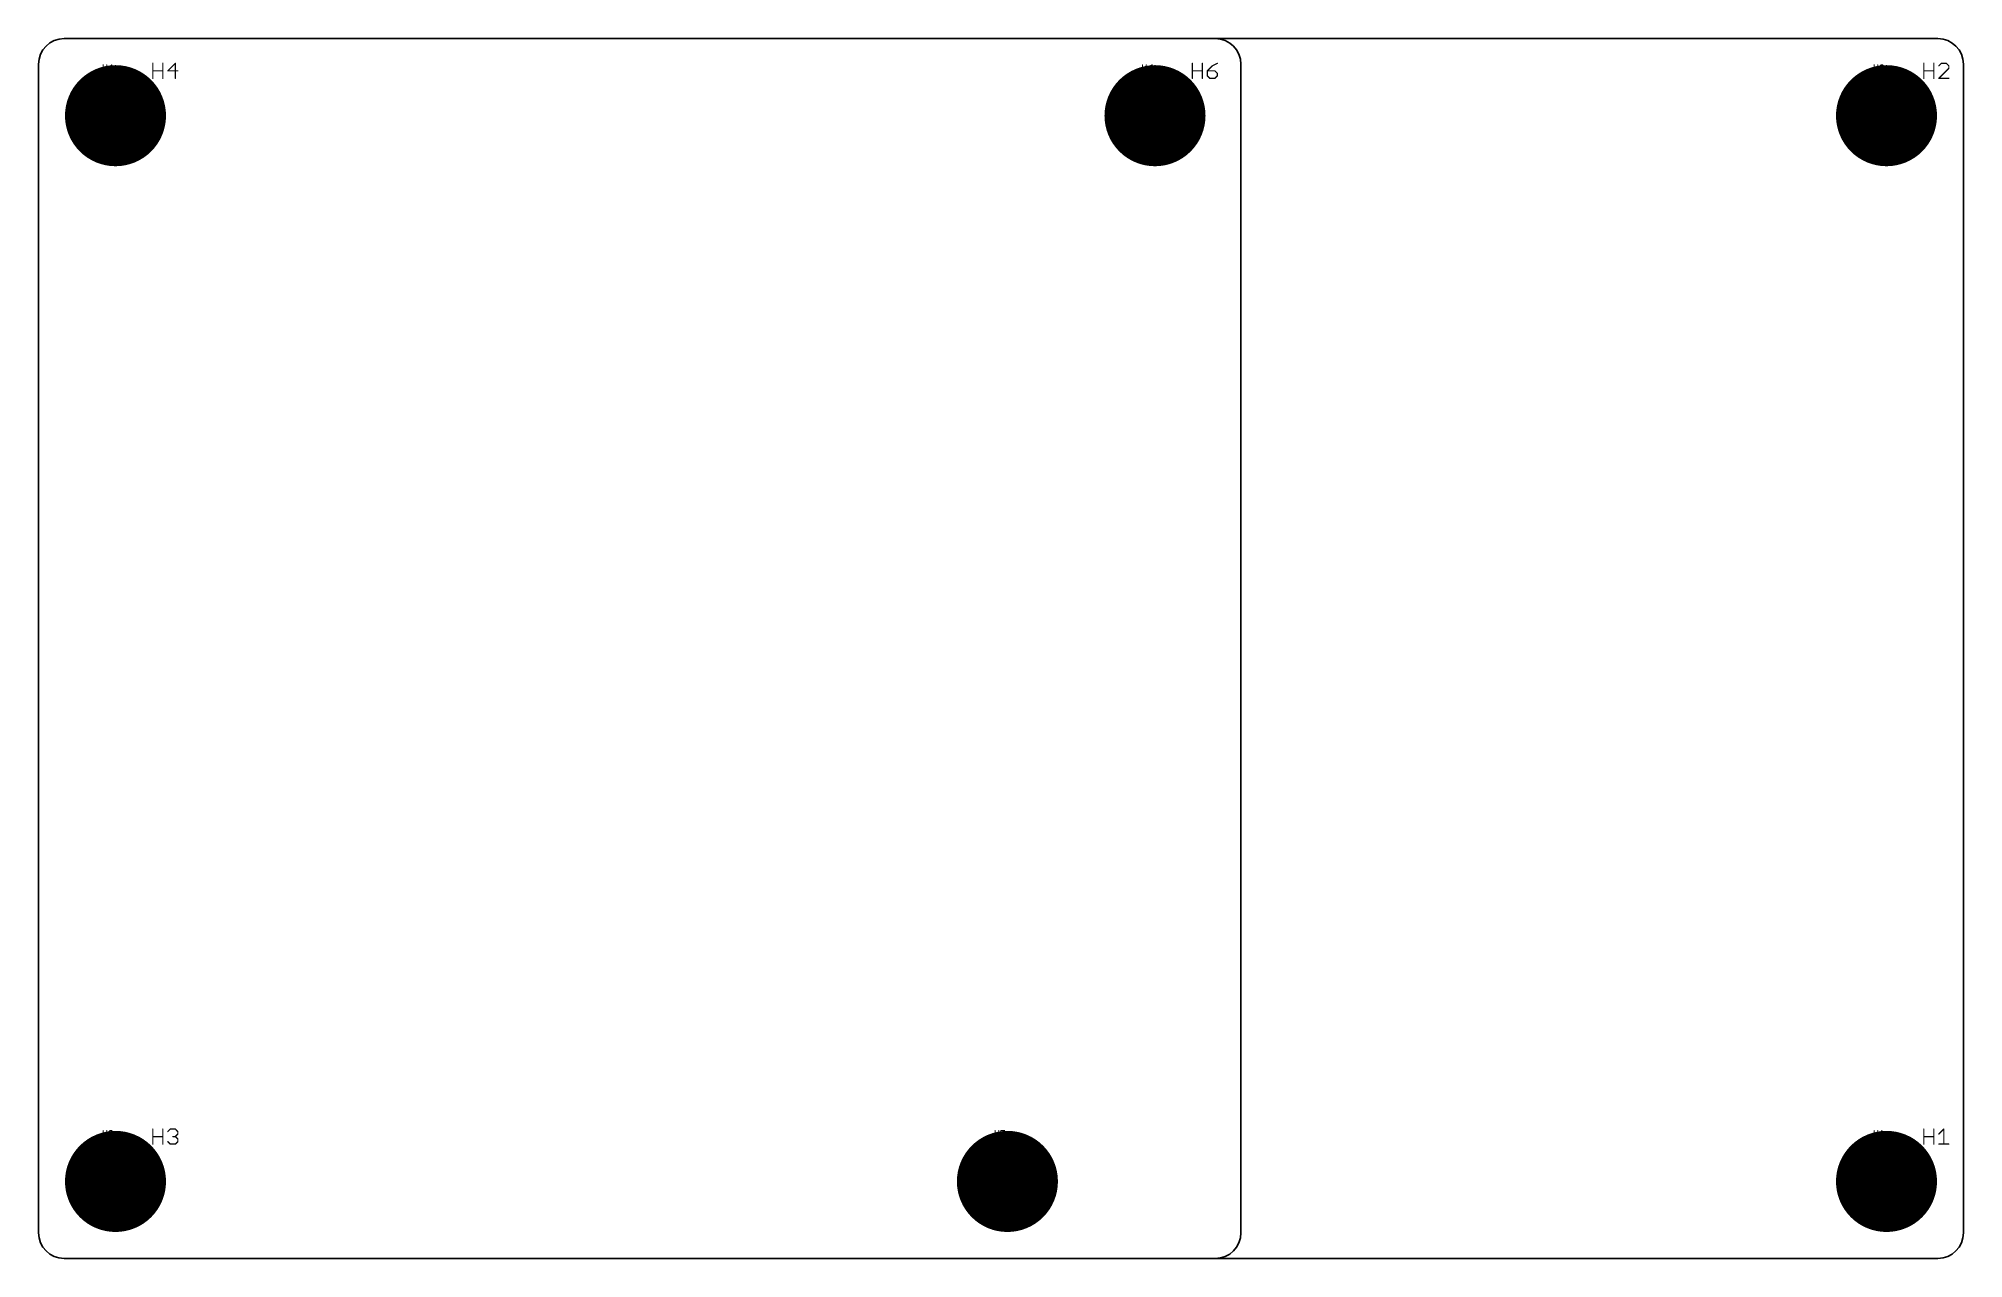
# Model space of a CAD drawing. Extents: x 0 to 150, y 0 to 95.
import ezdxf

# ---------------------------------------------------------------- set-up
doc = ezdxf.new("R2010")
doc.units = 0
for name, color, linetype in [('20', 53, 'CONTINUOUS'), ('21', 253, 'CONTINUOUS'), ('23', 53, 'CONTINUOUS'), ('25', 253, 'CONTINUOUS'), ('29', 153, 'CONTINUOUS'), ('30', 253, 'CONTINUOUS'), ('33', 53, 'CONTINUOUS'), ('41', 12, 'CONTINUOUS'), ('42', 132, 'CONTINUOUS'), ('51', 253, 'CONTINUOUS')]:
    doc.layers.add(name, color=color, linetype=linetype)

msp = doc.modelspace()

# ---------------------------------------------------------------- linework, layer by layer
at = {"layer": '20'}
for p, q in [((148.0001, 95.0001), (2.0001, 95.0099)), ((0, 93.0099), (0, 2)), ((93.7, 2), (93.7, 93.0001)), ((150, 2), (150, 93.0001)), ((2, 0), (148, 0))]:
    msp.add_line(p, q, dxfattribs=at)
for centre in [(6, 89), (87, 89), (144, 89), (6, 6), (75.5, 6), (144, 6)]:
    msp.add_circle(centre, 1.5875, dxfattribs=at)
for centre, radius, start, end in [((2.008, 93.0019), 2.008, 90.2231, 179.7731), ((91.7, 93.0001), 2, 0, 89.9962), ((148, 93.0001), 2, 0, 89.9962), ((2, 2), 2, 180, 270), ((91.7, 2), 2, 270, 0), ((148, 2), 2, 270, 0)]:
    msp.add_arc(centre, radius, start, end, dxfattribs=at)
at = {"layer": '21', "const_width": 0.254}
for points in [[(6, 85.19, 1), (6, 92.81, 1), (6, 85.19)], [(87, 85.19, 1), (87, 92.81, 1), (87, 85.19)], [(144, 85.19, 1), (144, 92.81, 1), (144, 85.19)], [(6, 2.19, 1), (6, 9.81, 1), (6, 2.19)], [(75.5, 2.19, 1), (75.5, 9.81, 1), (75.5, 2.19)], [(144, 2.19, 1), (144, 9.81, 1), (144, 2.19)]]:
    msp.add_lwpolyline(points, format="xyb", dxfattribs=at)
at = {"layer": '23'}
for p in [(6, 89), (87, 89), (144, 89), (6, 6), (75.5, 6), (144, 6)]:
    msp.add_point(p, dxfattribs=at)
at = {"layer": '25', "const_width": 0.1016}
for points in [[(8.9083, 91.9083), (8.9083, 93.0777)], [(9.6879, 93.0777), (9.6879, 91.9083)], [(10.6624, 93.0777), (10.0777, 92.493)], [(10.6624, 91.9083), (10.6624, 93.0777)], [(89.9083, 91.9083), (89.9083, 93.0777)], [(90.6879, 93.0777), (90.6879, 91.9083)], [(91.8573, 93.0777), (91.4675, 92.8828)], [(146.9083, 91.9083), (146.9083, 93.0777)], [(147.6879, 93.0777), (147.6879, 91.9083)], [(148.2726, 93.0777), (148.0777, 92.8828)], [(148.6624, 93.0777), (148.2726, 93.0777)], [(148.8573, 92.8828), (148.6624, 93.0777)], [(8.9083, 92.493), (9.6879, 92.493)], [(10.0777, 92.493), (10.8573, 92.493)], [(89.9083, 92.493), (90.6879, 92.493)], [(91.4675, 92.8828), (91.0777, 92.493)], [(91.0777, 92.493), (91.0777, 92.1032)], [(91.6624, 92.493), (91.0777, 92.493)], [(91.0777, 92.1032), (91.2726, 91.9083)], [(91.2726, 91.9083), (91.6624, 91.9083)], [(91.8573, 92.2981), (91.6624, 92.493)], [(91.6624, 91.9083), (91.8573, 92.1032)], [(91.8573, 92.1032), (91.8573, 92.2981)], [(146.9083, 92.493), (147.6879, 92.493)], [(148.0777, 91.9083), (148.8573, 92.6879)], [(148.8573, 91.9083), (148.0777, 91.9083)], [(148.8573, 92.6879), (148.8573, 92.8828)], [(8.9083, 8.9083), (8.9083, 10.0777)], [(8.9083, 9.493), (9.6879, 9.493)], [(9.6879, 10.0777), (9.6879, 8.9083)], [(10.0777, 9.8828), (10.2726, 10.0777)], [(10.2726, 8.9083), (10.0777, 9.1032)], [(10.2726, 10.0777), (10.6624, 10.0777)], [(10.6624, 9.493), (10.4675, 9.493)], [(10.6624, 10.0777), (10.8573, 9.8828)], [(10.8573, 9.6879), (10.6624, 9.493)], [(10.6624, 9.493), (10.8573, 9.2981)], [(10.8573, 9.1032), (10.6624, 8.9083)], [(10.8573, 9.8828), (10.8573, 9.6879)], [(10.8573, 9.2981), (10.8573, 9.1032)], [(146.9083, 8.9083), (146.9083, 10.0777)], [(146.9083, 9.493), (147.6879, 9.493)], [(147.6879, 10.0777), (147.6879, 8.9083)], [(148.0777, 9.6879), (148.4675, 10.0777)], [(148.4675, 10.0777), (148.4675, 8.9083)], [(10.6624, 8.9083), (10.2726, 8.9083)], [(148.0777, 8.9083), (148.8573, 8.9083)]]:
    msp.add_lwpolyline(points, dxfattribs=at)
at = {"layer": '25', "const_width": 0.0508}
for points in [[(8.9337, 93.0777, 1), (8.8829, 93.0777)], [(9.7133, 93.0777, 1), (9.6625, 93.0777)], [(10.6878, 93.0777, 1), (10.637, 93.0777)], [(10.6804, 93.0597, 1), (10.6444, 93.0957)], [(89.9337, 93.0777, 1), (89.8829, 93.0777)], [(90.7133, 93.0777, 1), (90.6625, 93.0777)], [(91.8687, 93.055, 1), (91.8459, 93.1004)], [(146.9337, 93.0777, 1), (146.8829, 93.0777)], [(147.7133, 93.0777, 1), (147.6625, 93.0777)], [(148.2726, 93.1031, 1), (148.2726, 93.0523)], [(148.2906, 93.0597, 1), (148.2546, 93.0957)], [(148.6804, 93.0957, 1), (148.6444, 93.0597)], [(148.6624, 93.0523, 1), (148.6624, 93.1031)], [(8.9083, 92.5184, 1), (8.9083, 92.4676)], [(8.8829, 91.9083, 1), (8.9337, 91.9083)], [(9.6625, 91.9083, 1), (9.7133, 91.9083)], [(9.6879, 92.4676, 1), (9.6879, 92.5184)], [(10.0597, 92.511, 1), (10.0957, 92.475)], [(10.0777, 92.5184, 1), (10.0777, 92.4676)], [(10.637, 91.9083, 1), (10.6878, 91.9083)], [(10.8573, 92.4676, 1), (10.8573, 92.5184)], [(89.9083, 92.5184, 1), (89.9083, 92.4676)], [(89.8829, 91.9083, 1), (89.9337, 91.9083)], [(90.6625, 91.9083, 1), (90.7133, 91.9083)], [(90.6879, 92.4676, 1), (90.6879, 92.5184)], [(91.0597, 92.511, 1), (91.0957, 92.475)], [(91.0957, 92.1212, 1), (91.0597, 92.0852)], [(91.1031, 92.493, 1), (91.0523, 92.493)], [(91.0777, 92.5184, 1), (91.0777, 92.4676)], [(91.0523, 92.1032, 1), (91.1031, 92.1032)], [(91.2726, 91.9337, 1), (91.2726, 91.8829)], [(91.2546, 91.8903, 1), (91.2906, 91.9263)], [(91.4561, 92.9055, 1), (91.4789, 92.8601)], [(91.4855, 92.8648, 1), (91.4495, 92.9008)], [(91.6804, 92.511, 1), (91.6444, 92.475)], [(91.6444, 91.9263, 1), (91.6804, 91.8903)], [(91.6624, 92.4676, 1), (91.6624, 92.5184)], [(91.6624, 91.8829, 1), (91.6624, 91.9337)], [(91.8827, 92.2981, 1), (91.8319, 92.2981)], [(91.8319, 92.1032, 1), (91.8827, 92.1032)], [(91.8393, 92.2801, 1), (91.8753, 92.3161)], [(91.8753, 92.0852, 1), (91.8393, 92.1212)], [(146.9083, 92.5184, 1), (146.9083, 92.4676)], [(146.8829, 91.9083, 1), (146.9337, 91.9083)], [(147.6625, 91.9083, 1), (147.7133, 91.9083)], [(147.6879, 92.4676, 1), (147.6879, 92.5184)], [(148.0597, 92.9008, 1), (148.0957, 92.8648)], [(148.0597, 91.9263, 1), (148.0957, 91.8903)], [(148.0777, 91.9337, 1), (148.0777, 91.8829)], [(148.8827, 92.8828, 1), (148.8319, 92.8828)], [(148.8319, 92.6879, 1), (148.8827, 92.6879)], [(148.8393, 92.8648, 1), (148.8753, 92.9008)], [(148.8753, 92.6699, 1), (148.8393, 92.7059)], [(148.8573, 91.8829, 1), (148.8573, 91.9337)], [(8.9337, 10.0777, 1), (8.8829, 10.0777)], [(8.9083, 9.5184, 1), (8.9083, 9.4676)], [(9.7133, 10.0777, 1), (9.6625, 10.0777)], [(9.6879, 9.4676, 1), (9.6879, 9.5184)], [(10.0597, 9.9008, 1), (10.0957, 9.8648)], [(10.0957, 9.1212, 1), (10.0597, 9.0852)], [(10.2726, 10.1031, 1), (10.2726, 10.0523)], [(10.2906, 10.0597, 1), (10.2546, 10.0957)], [(10.4675, 9.5184, 1), (10.4675, 9.4676)], [(10.6804, 10.0957, 1), (10.6444, 10.0597)], [(10.6804, 9.511, 1), (10.6444, 9.475)], [(10.6444, 9.511, 1), (10.6804, 9.475)], [(10.6624, 10.0523, 1), (10.6624, 10.1031)], [(10.6624, 9.4676, 1), (10.6624, 9.5184)], [(10.8827, 9.8828, 1), (10.8319, 9.8828)], [(10.8319, 9.6879, 1), (10.8827, 9.6879)], [(10.8827, 9.2981, 1), (10.8319, 9.2981)], [(10.8319, 9.1032, 1), (10.8827, 9.1032)], [(10.8393, 9.8648, 1), (10.8753, 9.9008)], [(10.8753, 9.6699, 1), (10.8393, 9.7059)], [(10.8393, 9.2801, 1), (10.8753, 9.3161)], [(10.8753, 9.0852, 1), (10.8393, 9.1212)], [(146.9337, 10.0777, 1), (146.8829, 10.0777)], [(146.9083, 9.5184, 1), (146.9083, 9.4676)], [(147.7133, 10.0777, 1), (147.6625, 10.0777)], [(147.6879, 9.4676, 1), (147.6879, 9.5184)], [(148.0597, 9.7059, 1), (148.0957, 9.6699)], [(148.4929, 10.0777, 1), (148.4421, 10.0777)], [(148.4855, 10.0597, 1), (148.4495, 10.0957)], [(8.8829, 8.9083, 1), (8.9337, 8.9083)], [(9.6625, 8.9083, 1), (9.7133, 8.9083)], [(10.2726, 8.9337, 1), (10.2726, 8.8829)], [(10.2546, 8.8903, 1), (10.2906, 8.9263)], [(10.6444, 8.9263, 1), (10.6804, 8.8903)], [(10.6624, 8.8829, 1), (10.6624, 8.9337)], [(146.8829, 8.9083, 1), (146.9337, 8.9083)], [(147.6625, 8.9083, 1), (147.7133, 8.9083)], [(148.0777, 8.9337, 1), (148.0777, 8.8829)], [(148.4421, 8.9083, 1), (148.4929, 8.9083)], [(148.8573, 8.8829, 1), (148.8573, 8.9337)]]:
    msp.add_lwpolyline(points, format="xyb", dxfattribs=at)
at = {"layer": '29', "const_width": 1.651}
for points in [[(6, 88.1745, 1), (6, 89.8255, 1), (6, 88.1745)], [(87, 88.1745, 1), (87, 89.8255, 1), (87, 88.1745)], [(144, 88.1745, 1), (144, 89.8255, 1), (144, 88.1745)], [(6, 5.1745, 1), (6, 6.8255, 1), (6, 5.1745)], [(75.5, 5.1745, 1), (75.5, 6.8255, 1), (75.5, 5.1745)], [(144, 5.1745, 1), (144, 6.8255, 1), (144, 5.1745)]]:
    msp.add_lwpolyline(points, format="xyb", dxfattribs=at)
at = {"layer": '30', "const_width": 1.651}
for points in [[(6, 88.1745, 1), (6, 89.8255, 1), (6, 88.1745)], [(87, 88.1745, 1), (87, 89.8255, 1), (87, 88.1745)], [(144, 88.1745, 1), (144, 89.8255, 1), (144, 88.1745)], [(6, 5.1745, 1), (6, 6.8255, 1), (6, 5.1745)], [(75.5, 5.1745, 1), (75.5, 6.8255, 1), (75.5, 5.1745)], [(144, 5.1745, 1), (144, 6.8255, 1), (144, 5.1745)]]:
    msp.add_lwpolyline(points, format="xyb", dxfattribs=at)
at = {"layer": '33'}
for points, const_width in [([(5.0381, 92.5381), (5.0381, 92.9623)], 0.0762), ([(5.3209, 92.9623), (5.3209, 92.5381)], 0.0762), ([(5.7106, 92.9623), (5.4985, 92.7502)], 0.0762), ([(5.7106, 92.5381), (5.7106, 92.9623)], 0.0762), ([(86.0381, 92.5381), (86.0381, 92.9623)], 0.0762), ([(86.3209, 92.9623), (86.3209, 92.5381)], 0.0762), ([(86.7813, 92.9623), (86.6399, 92.8916)], 0.0762), ([(143.0381, 92.5381), (143.0381, 92.9623)], 0.0762), ([(143.3209, 92.9623), (143.3209, 92.5381)], 0.0762), ([(143.5692, 92.9623), (143.4985, 92.8916)], 0.0762), ([(143.7106, 92.9623), (143.5692, 92.9623)], 0.0762), ([(143.7813, 92.8916), (143.7106, 92.9623)], 0.0762), ([(2.3339, 89), (4.1669, 92.175)], 0.127), ([(4.1669, 92.175), (7.8331, 92.175)], 0.127), ([(5.0381, 92.7502), (5.3209, 92.7502)], 0.0762), ([(5.4985, 92.7502), (5.7813, 92.7502)], 0.0762), ([(7.8331, 92.175), (9.6662, 89)], 0.127), ([(83.3339, 89), (85.1669, 92.175)], 0.127), ([(85.1669, 92.175), (88.8331, 92.175)], 0.127), ([(86.0381, 92.7502), (86.3209, 92.7502)], 0.0762), ([(86.6399, 92.8916), (86.4985, 92.7502)], 0.0762), ([(86.4985, 92.7502), (86.4985, 92.6088)], 0.0762), ([(86.7106, 92.7502), (86.4985, 92.7502)], 0.0762), ([(86.4985, 92.6088), (86.5692, 92.5381)], 0.0762), ([(86.5692, 92.5381), (86.7106, 92.5381)], 0.0762), ([(86.7813, 92.6795), (86.7106, 92.7502)], 0.0762), ([(86.7106, 92.5381), (86.7813, 92.6088)], 0.0762), ([(86.7813, 92.6088), (86.7813, 92.6795)], 0.0762), ([(88.8331, 92.175), (90.6662, 89)], 0.127), ([(140.3339, 89), (142.1669, 92.175)], 0.127), ([(142.1669, 92.175), (145.8331, 92.175)], 0.127), ([(143.0381, 92.7502), (143.3209, 92.7502)], 0.0762), ([(143.4985, 92.5381), (143.7813, 92.8209)], 0.0762), ([(143.7813, 92.5381), (143.4985, 92.5381)], 0.0762), ([(143.7813, 92.8209), (143.7813, 92.8916)], 0.0762), ([(145.8331, 92.175), (147.6662, 89)], 0.127), ([(4.1669, 85.825), (2.3339, 89)], 0.127), ([(9.6662, 89), (7.8331, 85.825)], 0.127), ([(85.1669, 85.825), (83.3339, 89)], 0.127), ([(90.6662, 89), (88.8331, 85.825)], 0.127), ([(142.1669, 85.825), (140.3339, 89)], 0.127), ([(147.6662, 89), (145.8331, 85.825)], 0.127), ([(7.8331, 85.825), (4.1669, 85.825)], 0.127), ([(88.8331, 85.825), (85.1669, 85.825)], 0.127), ([(145.8331, 85.825), (142.1669, 85.825)], 0.127), ([(2.3339, 6), (4.1669, 9.175)], 0.127), ([(4.1669, 9.175), (7.8331, 9.175)], 0.127), ([(5.0381, 9.5381), (5.0381, 9.9623)], 0.0762), ([(5.0381, 9.7502), (5.3209, 9.7502)], 0.0762), ([(5.3209, 9.9623), (5.3209, 9.5381)], 0.0762), ([(5.4985, 9.8916), (5.5692, 9.9623)], 0.0762), ([(5.5692, 9.5381), (5.4985, 9.6088)], 0.0762), ([(5.5692, 9.9623), (5.7106, 9.9623)], 0.0762), ([(5.7106, 9.5381), (5.5692, 9.5381)], 0.0762), ([(5.7106, 9.7502), (5.6399, 9.7502)], 0.0762), ([(5.7106, 9.9623), (5.7813, 9.8916)], 0.0762), ([(5.7813, 9.8209), (5.7106, 9.7502)], 0.0762), ([(5.7106, 9.7502), (5.7813, 9.6795)], 0.0762), ([(5.7813, 9.6088), (5.7106, 9.5381)], 0.0762), ([(5.7813, 9.8916), (5.7813, 9.8209)], 0.0762), ([(5.7813, 9.6795), (5.7813, 9.6088)], 0.0762), ([(7.8331, 9.175), (9.6662, 6)], 0.127), ([(71.8339, 6), (73.6669, 9.175)], 0.127), ([(73.6669, 9.175), (77.3331, 9.175)], 0.127), ([(74.5381, 9.5381), (74.5381, 9.9623)], 0.0762), ([(74.5381, 9.7502), (74.8209, 9.7502)], 0.0762), ([(74.8209, 9.9623), (74.8209, 9.5381)], 0.0762), ([(75.2813, 9.9623), (74.9985, 9.9623)], 0.0762), ([(74.9985, 9.9623), (74.9985, 9.7502)], 0.0762), ([(74.9985, 9.7502), (75.1399, 9.8209)], 0.0762), ([(75.0692, 9.5381), (74.9985, 9.6088)], 0.0762), ([(75.2106, 9.5381), (75.0692, 9.5381)], 0.0762), ([(75.1399, 9.8209), (75.2106, 9.8209)], 0.0762), ([(75.2106, 9.8209), (75.2813, 9.7502)], 0.0762), ([(75.2813, 9.6088), (75.2106, 9.5381)], 0.0762), ([(75.2813, 9.7502), (75.2813, 9.6088)], 0.0762), ([(77.3331, 9.175), (79.1662, 6)], 0.127), ([(140.3339, 6), (142.1669, 9.175)], 0.127), ([(142.1669, 9.175), (145.8331, 9.175)], 0.127), ([(143.0381, 9.5381), (143.0381, 9.9623)], 0.0762), ([(143.0381, 9.7502), (143.3209, 9.7502)], 0.0762), ([(143.3209, 9.9623), (143.3209, 9.5381)], 0.0762), ([(143.4985, 9.8209), (143.6399, 9.9623)], 0.0762), ([(143.4985, 9.5381), (143.7813, 9.5381)], 0.0762), ([(143.6399, 9.9623), (143.6399, 9.5381)], 0.0762), ([(145.8331, 9.175), (147.6662, 6)], 0.127), ([(4.1669, 2.825), (2.3339, 6)], 0.127), ([(9.6662, 6), (7.8331, 2.825)], 0.127), ([(73.6669, 2.825), (71.8339, 6)], 0.127), ([(79.1662, 6), (77.3331, 2.825)], 0.127), ([(142.1669, 2.825), (140.3339, 6)], 0.127), ([(147.6662, 6), (145.8331, 2.825)], 0.127), ([(7.8331, 2.825), (4.1669, 2.825)], 0.127), ([(77.3331, 2.825), (73.6669, 2.825)], 0.127), ([(145.8331, 2.825), (142.1669, 2.825)], 0.127)]:
    msp.add_lwpolyline(points, dxfattribs=dict(at, const_width=const_width))
for points, const_width in [([(5.0572, 92.9623, 1), (5.0191, 92.9623)], 0.0381), ([(5.3399, 92.9623, 1), (5.3018, 92.9623)], 0.0381), ([(5.7296, 92.9623, 1), (5.6915, 92.9623)], 0.0381), ([(5.724, 92.9488, 1), (5.6971, 92.9757)], 0.0381), ([(86.0571, 92.9623, 1), (86.0191, 92.9623)], 0.0381), ([(86.3399, 92.9623, 1), (86.3018, 92.9623)], 0.0381), ([(86.7898, 92.9452, 1), (86.7727, 92.9793)], 0.0381), ([(143.0572, 92.9623, 1), (143.0191, 92.9623)], 0.0381), ([(143.3399, 92.9623, 1), (143.3018, 92.9623)], 0.0381), ([(143.5692, 92.9813, 1), (143.5692, 92.9432)], 0.0381), ([(143.5827, 92.9488, 1), (143.5557, 92.9757)], 0.0381), ([(143.724, 92.9757, 1), (143.6971, 92.9488)], 0.0381), ([(143.7106, 92.9432, 1), (143.7106, 92.9813)], 0.0381), ([(6, 86.1425, 1), (6, 91.8575, 1), (6, 86.1425)], 0.254), ([(4.1669, 92.2068, 1), (4.1669, 92.1433)], 0.0635), ([(4.1944, 92.1591, 1), (4.1394, 92.1909)], 0.0635), ([(5.0381, 92.7692, 1), (5.0381, 92.7311)], 0.0381), ([(5.0191, 92.5381, 1), (5.0572, 92.5381)], 0.0381), ([(5.3018, 92.5381, 1), (5.3399, 92.5381)], 0.0381), ([(5.3209, 92.7311, 1), (5.3209, 92.7692)], 0.0381), ([(5.4985, 92.7692, 1), (5.4985, 92.7311)], 0.0381), ([(5.485, 92.7637, 1), (5.512, 92.7367)], 0.0381), ([(5.6915, 92.5381, 1), (5.7296, 92.5381)], 0.0381), ([(5.7813, 92.7311, 1), (5.7813, 92.7692)], 0.0381), ([(7.8606, 92.1909, 1), (7.8056, 92.1591)], 0.0635), ([(7.8331, 92.1433, 1), (7.8331, 92.2068)], 0.0635), ([(87, 86.1425, 1), (87, 91.8575, 1), (87, 86.1425)], 0.254), ([(85.1669, 92.2068, 1), (85.1669, 92.1433)], 0.0635), ([(85.1944, 92.1591, 1), (85.1394, 92.1909)], 0.0635), ([(86.0381, 92.7692, 1), (86.0381, 92.7311)], 0.0381), ([(86.0191, 92.5381, 1), (86.0571, 92.5381)], 0.0381), ([(86.3018, 92.5381, 1), (86.3399, 92.5381)], 0.0381), ([(86.3209, 92.7311, 1), (86.3209, 92.7692)], 0.0381), ([(86.5175, 92.7502, 1), (86.4794, 92.7502)], 0.0381), ([(86.4985, 92.7692, 1), (86.4985, 92.7311)], 0.0381), ([(86.485, 92.7637, 1), (86.512, 92.7367)], 0.0381), ([(86.512, 92.6223, 1), (86.485, 92.5953)], 0.0381), ([(86.4794, 92.6088, 1), (86.5175, 92.6088)], 0.0381), ([(86.5692, 92.5571, 1), (86.5692, 92.5191)], 0.0381), ([(86.5557, 92.5246, 1), (86.5827, 92.5516)], 0.0381), ([(86.6314, 92.9086, 1), (86.6484, 92.8745)], 0.0381), ([(86.6533, 92.8781, 1), (86.6264, 92.905)], 0.0381), ([(86.724, 92.7637, 1), (86.6971, 92.7367)], 0.0381), ([(86.6971, 92.5516, 1), (86.724, 92.5246)], 0.0381), ([(86.7106, 92.7311, 1), (86.7106, 92.7692)], 0.0381), ([(86.7106, 92.5191, 1), (86.7106, 92.5571)], 0.0381), ([(86.8003, 92.6795, 1), (86.7622, 92.6795)], 0.0381), ([(86.7622, 92.6088, 1), (86.8003, 92.6088)], 0.0381), ([(86.7678, 92.666, 1), (86.7947, 92.693)], 0.0381), ([(86.7947, 92.5953, 1), (86.7678, 92.6223)], 0.0381), ([(88.8606, 92.1909, 1), (88.8056, 92.1591)], 0.0635), ([(88.8331, 92.1433, 1), (88.8331, 92.2068)], 0.0635), ([(144, 86.1425, 1), (144, 91.8575, 1), (144, 86.1425)], 0.254), ([(142.1669, 92.2068, 1), (142.1669, 92.1433)], 0.0635), ([(142.1944, 92.1591, 1), (142.1394, 92.1909)], 0.0635), ([(143.0381, 92.7692, 1), (143.0381, 92.7311)], 0.0381), ([(143.0191, 92.5381, 1), (143.0572, 92.5381)], 0.0381), ([(143.3018, 92.5381, 1), (143.3399, 92.5381)], 0.0381), ([(143.3209, 92.7311, 1), (143.3209, 92.7692)], 0.0381), ([(143.485, 92.905, 1), (143.512, 92.8781)], 0.0381), ([(143.485, 92.5516, 1), (143.512, 92.5246)], 0.0381), ([(143.4985, 92.5571, 1), (143.4985, 92.5191)], 0.0381), ([(143.8003, 92.8916, 1), (143.7622, 92.8916)], 0.0381), ([(143.7622, 92.8209, 1), (143.8003, 92.8209)], 0.0381), ([(143.7678, 92.8781, 1), (143.7947, 92.905)], 0.0381), ([(143.7947, 92.8074, 1), (143.7678, 92.8343)], 0.0381), ([(143.7813, 92.5191, 1), (143.7813, 92.5571)], 0.0381), ([(145.8606, 92.1909, 1), (145.8056, 92.1591)], 0.0635), ([(145.8331, 92.1433, 1), (145.8331, 92.2068)], 0.0635), ([(2.3614, 89.0159, 1), (2.3064, 88.9841)], 0.0635), ([(2.3064, 89.0159, 1), (2.3614, 88.9841)], 0.0635), ([(9.6937, 88.9841, 1), (9.6387, 89.0159)], 0.0635), ([(9.6387, 88.9841, 1), (9.6937, 89.0159)], 0.0635), ([(83.3614, 89.0159, 1), (83.3064, 88.9841)], 0.0635), ([(83.3064, 89.0159, 1), (83.3614, 88.9841)], 0.0635), ([(90.6937, 88.9841, 1), (90.6387, 89.0159)], 0.0635), ([(90.6387, 88.9841, 1), (90.6937, 89.0159)], 0.0635), ([(140.3614, 89.0159, 1), (140.3064, 88.9841)], 0.0635), ([(140.3064, 89.0159, 1), (140.3614, 88.9841)], 0.0635), ([(147.6937, 88.9841, 1), (147.6387, 89.0159)], 0.0635), ([(147.6387, 88.9841, 1), (147.6937, 89.0159)], 0.0635), ([(4.1669, 85.8568, 1), (4.1669, 85.7933)], 0.0635), ([(4.1394, 85.8091, 1), (4.1944, 85.8409)], 0.0635), ([(7.8056, 85.8409, 1), (7.8606, 85.8091)], 0.0635), ([(7.8331, 85.7933, 1), (7.8331, 85.8568)], 0.0635), ([(85.1669, 85.8568, 1), (85.1669, 85.7933)], 0.0635), ([(85.1394, 85.8091, 1), (85.1944, 85.8409)], 0.0635), ([(88.8056, 85.8409, 1), (88.8606, 85.8091)], 0.0635), ([(88.8331, 85.7933, 1), (88.8331, 85.8568)], 0.0635), ([(142.1669, 85.8568, 1), (142.1669, 85.7933)], 0.0635), ([(142.1394, 85.8091, 1), (142.1944, 85.8409)], 0.0635), ([(145.8056, 85.8409, 1), (145.8606, 85.8091)], 0.0635), ([(145.8331, 85.7933, 1), (145.8331, 85.8568)], 0.0635), ([(4.1669, 9.2068, 1), (4.1669, 9.1433)], 0.0635), ([(4.1944, 9.1591, 1), (4.1394, 9.1909)], 0.0635), ([(5.0572, 9.9623, 1), (5.0191, 9.9623)], 0.0381), ([(5.0381, 9.7692, 1), (5.0381, 9.7311)], 0.0381), ([(5.0191, 9.5381, 1), (5.0572, 9.5381)], 0.0381), ([(5.3399, 9.9623, 1), (5.3018, 9.9623)], 0.0381), ([(5.3018, 9.5381, 1), (5.3399, 9.5381)], 0.0381), ([(5.3209, 9.7311, 1), (5.3209, 9.7692)], 0.0381), ([(5.485, 9.905, 1), (5.512, 9.8781)], 0.0381), ([(5.512, 9.6223, 1), (5.485, 9.5953)], 0.0381), ([(5.5692, 9.9813, 1), (5.5692, 9.9432)], 0.0381), ([(5.5692, 9.5572, 1), (5.5692, 9.5191)], 0.0381), ([(5.5827, 9.9488, 1), (5.5557, 9.9757)], 0.0381), ([(5.5557, 9.5246, 1), (5.5827, 9.5516)], 0.0381), ([(5.6399, 9.7692, 1), (5.6399, 9.7311)], 0.0381), ([(5.724, 9.7637, 1), (5.6971, 9.7367)], 0.0381), ([(5.6971, 9.7637, 1), (5.724, 9.7367)], 0.0381), ([(5.6971, 9.5516, 1), (5.724, 9.5246)], 0.0381), ([(5.724, 9.9757, 1), (5.6971, 9.9488)], 0.0381), ([(5.7106, 9.9432, 1), (5.7106, 9.9813)], 0.0381), ([(5.7106, 9.7311, 1), (5.7106, 9.7692)], 0.0381), ([(5.7106, 9.5191, 1), (5.7106, 9.5572)], 0.0381), ([(5.8003, 9.8916, 1), (5.7622, 9.8916)], 0.0381), ([(5.7622, 9.8209, 1), (5.8003, 9.8209)], 0.0381), ([(5.8003, 9.6795, 1), (5.7622, 9.6795)], 0.0381), ([(5.7622, 9.6088, 1), (5.8003, 9.6088)], 0.0381), ([(5.7678, 9.8781, 1), (5.7947, 9.905)], 0.0381), ([(5.7947, 9.8074, 1), (5.7678, 9.8343)], 0.0381), ([(5.7678, 9.666, 1), (5.7947, 9.693)], 0.0381), ([(5.7947, 9.5953, 1), (5.7678, 9.6223)], 0.0381), ([(7.8606, 9.1909, 1), (7.8056, 9.1591)], 0.0635), ([(7.8331, 9.1433, 1), (7.8331, 9.2068)], 0.0635), ([(73.6669, 9.2068, 1), (73.6669, 9.1433)], 0.0635), ([(73.6944, 9.1591, 1), (73.6394, 9.1909)], 0.0635), ([(74.5381, 9.7692, 1), (74.5381, 9.7311)], 0.0381), ([(74.5571, 9.9623, 1), (74.5191, 9.9623)], 0.0381), ([(74.5191, 9.5381, 1), (74.5571, 9.5381)], 0.0381), ([(74.8399, 9.9623, 1), (74.8018, 9.9623)], 0.0381), ([(74.8018, 9.5381, 1), (74.8399, 9.5381)], 0.0381), ([(74.8209, 9.7311, 1), (74.8209, 9.7692)], 0.0381), ([(75.0175, 9.9623, 1), (74.9794, 9.9623)], 0.0381), ([(74.9985, 9.9813, 1), (74.9985, 9.9432)], 0.0381), ([(74.99, 9.7672, 1), (75.007, 9.7331)], 0.0381), ([(74.9794, 9.7502, 1), (75.0175, 9.7502)], 0.0381), ([(75.012, 9.6223, 1), (74.985, 9.5953)], 0.0381), ([(75.0692, 9.5572, 1), (75.0692, 9.5191)], 0.0381), ([(75.0557, 9.5246, 1), (75.0827, 9.5516)], 0.0381), ([(75.1399, 9.8399, 1), (75.1399, 9.8018)], 0.0381), ([(75.1484, 9.8038, 1), (75.1314, 9.8379)], 0.0381), ([(75.1971, 9.5516, 1), (75.224, 9.5246)], 0.0381), ([(75.224, 9.8343, 1), (75.1971, 9.8074)], 0.0381), ([(75.2106, 9.8018, 1), (75.2106, 9.8399)], 0.0381), ([(75.2106, 9.5191, 1), (75.2106, 9.5572)], 0.0381), ([(75.3003, 9.7502, 1), (75.2622, 9.7502)], 0.0381), ([(75.2622, 9.6088, 1), (75.3003, 9.6088)], 0.0381), ([(75.2678, 9.7367, 1), (75.2947, 9.7637)], 0.0381), ([(75.2947, 9.5953, 1), (75.2678, 9.6223)], 0.0381), ([(75.2813, 9.9432, 1), (75.2813, 9.9813)], 0.0381), ([(77.3606, 9.1909, 1), (77.3056, 9.1591)], 0.0635), ([(77.3331, 9.1433, 1), (77.3331, 9.2068)], 0.0635), ([(142.1669, 9.2068, 1), (142.1669, 9.1433)], 0.0635), ([(142.1944, 9.1591, 1), (142.1394, 9.1909)], 0.0635), ([(143.0381, 9.7692, 1), (143.0381, 9.7311)], 0.0381), ([(143.0572, 9.9623, 1), (143.0191, 9.9623)], 0.0381), ([(143.0191, 9.5381, 1), (143.0572, 9.5381)], 0.0381), ([(143.3399, 9.9623, 1), (143.3018, 9.9623)], 0.0381), ([(143.3018, 9.5381, 1), (143.3399, 9.5381)], 0.0381), ([(143.3209, 9.7311, 1), (143.3209, 9.7692)], 0.0381), ([(143.485, 9.8343, 1), (143.512, 9.8074)], 0.0381), ([(143.4985, 9.5572, 1), (143.4985, 9.5191)], 0.0381), ([(143.6589, 9.9623, 1), (143.6208, 9.9623)], 0.0381), ([(143.6208, 9.5381, 1), (143.6589, 9.5381)], 0.0381), ([(143.6533, 9.9488, 1), (143.6264, 9.9757)], 0.0381), ([(143.7813, 9.5191, 1), (143.7813, 9.5572)], 0.0381), ([(145.8606, 9.1909, 1), (145.8056, 9.1591)], 0.0635), ([(145.8331, 9.1433, 1), (145.8331, 9.2068)], 0.0635), ([(6, 3.1425, 1), (6, 8.8575, 1), (6, 3.1425)], 0.254), ([(75.5, 3.1425, 1), (75.5, 8.8575, 1), (75.5, 3.1425)], 0.254), ([(144, 3.1425, 1), (144, 8.8575, 1), (144, 3.1425)], 0.254), ([(2.3614, 6.0159, 1), (2.3064, 5.9841)], 0.0635), ([(2.3064, 6.0159, 1), (2.3614, 5.9841)], 0.0635), ([(9.6937, 5.9841, 1), (9.6387, 6.0159)], 0.0635), ([(9.6387, 5.9841, 1), (9.6937, 6.0159)], 0.0635), ([(71.8614, 6.0159, 1), (71.8064, 5.9841)], 0.0635), ([(71.8064, 6.0159, 1), (71.8614, 5.9841)], 0.0635), ([(79.1937, 5.9841, 1), (79.1387, 6.0159)], 0.0635), ([(79.1387, 5.9841, 1), (79.1937, 6.0159)], 0.0635), ([(140.3614, 6.0159, 1), (140.3064, 5.9841)], 0.0635), ([(140.3064, 6.0159, 1), (140.3614, 5.9841)], 0.0635), ([(147.6937, 5.9841, 1), (147.6387, 6.0159)], 0.0635), ([(147.6387, 5.9841, 1), (147.6937, 6.0159)], 0.0635), ([(4.1669, 2.8568, 1), (4.1669, 2.7933)], 0.0635), ([(4.1394, 2.8091, 1), (4.1944, 2.8409)], 0.0635), ([(7.8056, 2.8409, 1), (7.8606, 2.8091)], 0.0635), ([(7.8331, 2.7933, 1), (7.8331, 2.8568)], 0.0635), ([(73.6669, 2.8568, 1), (73.6669, 2.7933)], 0.0635), ([(73.6394, 2.8091, 1), (73.6944, 2.8409)], 0.0635), ([(77.3056, 2.8409, 1), (77.3606, 2.8091)], 0.0635), ([(77.3331, 2.7933, 1), (77.3331, 2.8568)], 0.0635), ([(142.1669, 2.8568, 1), (142.1669, 2.7933)], 0.0635), ([(142.1394, 2.8091, 1), (142.1944, 2.8409)], 0.0635), ([(145.8056, 2.8409, 1), (145.8606, 2.8091)], 0.0635), ([(145.8331, 2.7933, 1), (145.8331, 2.8568)], 0.0635)]:
    msp.add_lwpolyline(points, format="xyb", dxfattribs=dict(at, const_width=const_width))
at = {"layer": '41', "const_width": 3.81}
for points in [[(6, 87.095, 1), (6, 90.905, 1), (6, 87.095)], [(87, 87.095, 1), (87, 90.905, 1), (87, 87.095)], [(144, 87.095, 1), (144, 90.905, 1), (144, 87.095)], [(6, 4.095, 1), (6, 7.905, 1), (6, 4.095)], [(75.5, 4.095, 1), (75.5, 7.905, 1), (75.5, 4.095)], [(144, 4.095, 1), (144, 7.905, 1), (144, 4.095)]]:
    msp.add_lwpolyline(points, format="xyb", dxfattribs=at)
at = {"layer": '42', "const_width": 3.81}
for points in [[(6, 87.095, 1), (6, 90.905, 1), (6, 87.095)], [(87, 87.095, 1), (87, 90.905, 1), (87, 87.095)], [(144, 87.095, 1), (144, 90.905, 1), (144, 87.095)], [(6, 4.095, 1), (6, 7.905, 1), (6, 4.095)], [(75.5, 4.095, 1), (75.5, 7.905, 1), (75.5, 4.095)], [(144, 4.095, 1), (144, 7.905, 1), (144, 4.095)]]:
    msp.add_lwpolyline(points, format="xyb", dxfattribs=at)
at = {"layer": '51', "const_width": 0.127}
for points in [[(2.3339, 89), (4.1669, 92.175)], [(4.1669, 92.175), (7.8331, 92.175)], [(7.8331, 92.175), (9.6662, 89)], [(83.3339, 89), (85.1669, 92.175)], [(85.1669, 92.175), (88.8331, 92.175)], [(88.8331, 92.175), (90.6662, 89)], [(140.3339, 89), (142.1669, 92.175)], [(142.1669, 92.175), (145.8331, 92.175)], [(145.8331, 92.175), (147.6662, 89)], [(4.1669, 85.825), (2.3339, 89)], [(9.6662, 89), (7.8331, 85.825)], [(85.1669, 85.825), (83.3339, 89)], [(90.6662, 89), (88.8331, 85.825)], [(142.1669, 85.825), (140.3339, 89)], [(147.6662, 89), (145.8331, 85.825)], [(7.8331, 85.825), (4.1669, 85.825)], [(88.8331, 85.825), (85.1669, 85.825)], [(145.8331, 85.825), (142.1669, 85.825)], [(2.3339, 6), (4.1669, 9.175)], [(4.1669, 9.175), (7.8331, 9.175)], [(7.8331, 9.175), (9.6662, 6)], [(71.8339, 6), (73.6669, 9.175)], [(73.6669, 9.175), (77.3331, 9.175)], [(77.3331, 9.175), (79.1662, 6)], [(140.3339, 6), (142.1669, 9.175)], [(142.1669, 9.175), (145.8331, 9.175)], [(145.8331, 9.175), (147.6662, 6)], [(4.1669, 2.825), (2.3339, 6)], [(9.6662, 6), (7.8331, 2.825)], [(73.6669, 2.825), (71.8339, 6)], [(79.1662, 6), (77.3331, 2.825)], [(142.1669, 2.825), (140.3339, 6)], [(147.6662, 6), (145.8331, 2.825)], [(7.8331, 2.825), (4.1669, 2.825)], [(77.3331, 2.825), (73.6669, 2.825)], [(145.8331, 2.825), (142.1669, 2.825)]]:
    msp.add_lwpolyline(points, dxfattribs=at)
at = {"layer": '51'}
for points, const_width in [([(6, 86.1425, 1), (6, 91.8575, 1), (6, 86.1425)], 0.254), ([(4.1669, 92.2068, 1), (4.1669, 92.1433)], 0.0635), ([(4.1944, 92.1591, 1), (4.1394, 92.1909)], 0.0635), ([(7.8606, 92.1909, 1), (7.8056, 92.1591)], 0.0635), ([(7.8331, 92.1433, 1), (7.8331, 92.2068)], 0.0635), ([(87, 86.1425, 1), (87, 91.8575, 1), (87, 86.1425)], 0.254), ([(85.1669, 92.2068, 1), (85.1669, 92.1433)], 0.0635), ([(85.1944, 92.1591, 1), (85.1394, 92.1909)], 0.0635), ([(88.8606, 92.1909, 1), (88.8056, 92.1591)], 0.0635), ([(88.8331, 92.1433, 1), (88.8331, 92.2068)], 0.0635), ([(144, 86.1425, 1), (144, 91.8575, 1), (144, 86.1425)], 0.254), ([(142.1669, 92.2068, 1), (142.1669, 92.1433)], 0.0635), ([(142.1944, 92.1591, 1), (142.1394, 92.1909)], 0.0635), ([(145.8606, 92.1909, 1), (145.8056, 92.1591)], 0.0635), ([(145.8331, 92.1433, 1), (145.8331, 92.2068)], 0.0635), ([(2.3614, 89.0159, 1), (2.3064, 88.9841)], 0.0635), ([(2.3064, 89.0159, 1), (2.3614, 88.9841)], 0.0635), ([(9.6937, 88.9841, 1), (9.6387, 89.0159)], 0.0635), ([(9.6387, 88.9841, 1), (9.6937, 89.0159)], 0.0635), ([(83.3614, 89.0159, 1), (83.3064, 88.9841)], 0.0635), ([(83.3064, 89.0159, 1), (83.3614, 88.9841)], 0.0635), ([(90.6937, 88.9841, 1), (90.6387, 89.0159)], 0.0635), ([(90.6387, 88.9841, 1), (90.6937, 89.0159)], 0.0635), ([(140.3614, 89.0159, 1), (140.3064, 88.9841)], 0.0635), ([(140.3064, 89.0159, 1), (140.3614, 88.9841)], 0.0635), ([(147.6937, 88.9841, 1), (147.6387, 89.0159)], 0.0635), ([(147.6387, 88.9841, 1), (147.6937, 89.0159)], 0.0635), ([(4.1669, 85.8568, 1), (4.1669, 85.7933)], 0.0635), ([(4.1394, 85.8091, 1), (4.1944, 85.8409)], 0.0635), ([(7.8056, 85.8409, 1), (7.8606, 85.8091)], 0.0635), ([(7.8331, 85.7933, 1), (7.8331, 85.8568)], 0.0635), ([(85.1669, 85.8568, 1), (85.1669, 85.7933)], 0.0635), ([(85.1394, 85.8091, 1), (85.1944, 85.8409)], 0.0635), ([(88.8056, 85.8409, 1), (88.8606, 85.8091)], 0.0635), ([(88.8331, 85.7933, 1), (88.8331, 85.8568)], 0.0635), ([(142.1669, 85.8568, 1), (142.1669, 85.7933)], 0.0635), ([(142.1394, 85.8091, 1), (142.1944, 85.8409)], 0.0635), ([(145.8056, 85.8409, 1), (145.8606, 85.8091)], 0.0635), ([(145.8331, 85.7933, 1), (145.8331, 85.8568)], 0.0635), ([(4.1669, 9.2068, 1), (4.1669, 9.1433)], 0.0635), ([(4.1944, 9.1591, 1), (4.1394, 9.1909)], 0.0635), ([(7.8606, 9.1909, 1), (7.8056, 9.1591)], 0.0635), ([(7.8331, 9.1433, 1), (7.8331, 9.2068)], 0.0635), ([(73.6669, 9.2068, 1), (73.6669, 9.1433)], 0.0635), ([(73.6944, 9.1591, 1), (73.6394, 9.1909)], 0.0635), ([(77.3606, 9.1909, 1), (77.3056, 9.1591)], 0.0635), ([(77.3331, 9.1433, 1), (77.3331, 9.2068)], 0.0635), ([(142.1669, 9.2068, 1), (142.1669, 9.1433)], 0.0635), ([(142.1944, 9.1591, 1), (142.1394, 9.1909)], 0.0635), ([(145.8606, 9.1909, 1), (145.8056, 9.1591)], 0.0635), ([(145.8331, 9.1433, 1), (145.8331, 9.2068)], 0.0635), ([(6, 3.1425, 1), (6, 8.8575, 1), (6, 3.1425)], 0.254), ([(75.5, 3.1425, 1), (75.5, 8.8575, 1), (75.5, 3.1425)], 0.254), ([(144, 3.1425, 1), (144, 8.8575, 1), (144, 3.1425)], 0.254), ([(2.3614, 6.0159, 1), (2.3064, 5.9841)], 0.0635), ([(2.3064, 6.0159, 1), (2.3614, 5.9841)], 0.0635), ([(9.6937, 5.9841, 1), (9.6387, 6.0159)], 0.0635), ([(9.6387, 5.9841, 1), (9.6937, 6.0159)], 0.0635), ([(71.8614, 6.0159, 1), (71.8064, 5.9841)], 0.0635), ([(71.8064, 6.0159, 1), (71.8614, 5.9841)], 0.0635), ([(79.1937, 5.9841, 1), (79.1387, 6.0159)], 0.0635), ([(79.1387, 5.9841, 1), (79.1937, 6.0159)], 0.0635), ([(140.3614, 6.0159, 1), (140.3064, 5.9841)], 0.0635), ([(140.3064, 6.0159, 1), (140.3614, 5.9841)], 0.0635), ([(147.6937, 5.9841, 1), (147.6387, 6.0159)], 0.0635), ([(147.6387, 5.9841, 1), (147.6937, 6.0159)], 0.0635), ([(4.1669, 2.8568, 1), (4.1669, 2.7933)], 0.0635), ([(4.1394, 2.8091, 1), (4.1944, 2.8409)], 0.0635), ([(7.8056, 2.8409, 1), (7.8606, 2.8091)], 0.0635), ([(7.8331, 2.7933, 1), (7.8331, 2.8568)], 0.0635), ([(73.6669, 2.8568, 1), (73.6669, 2.7933)], 0.0635), ([(73.6394, 2.8091, 1), (73.6944, 2.8409)], 0.0635), ([(77.3056, 2.8409, 1), (77.3606, 2.8091)], 0.0635), ([(77.3331, 2.7933, 1), (77.3331, 2.8568)], 0.0635), ([(142.1669, 2.8568, 1), (142.1669, 2.7933)], 0.0635), ([(142.1394, 2.8091, 1), (142.1944, 2.8409)], 0.0635), ([(145.8056, 2.8409, 1), (145.8606, 2.8091)], 0.0635), ([(145.8331, 2.7933, 1), (145.8331, 2.8568)], 0.0635)]:
    msp.add_lwpolyline(points, format="xyb", dxfattribs=dict(at, const_width=const_width))

doc.saveas('drawing.dxf')
